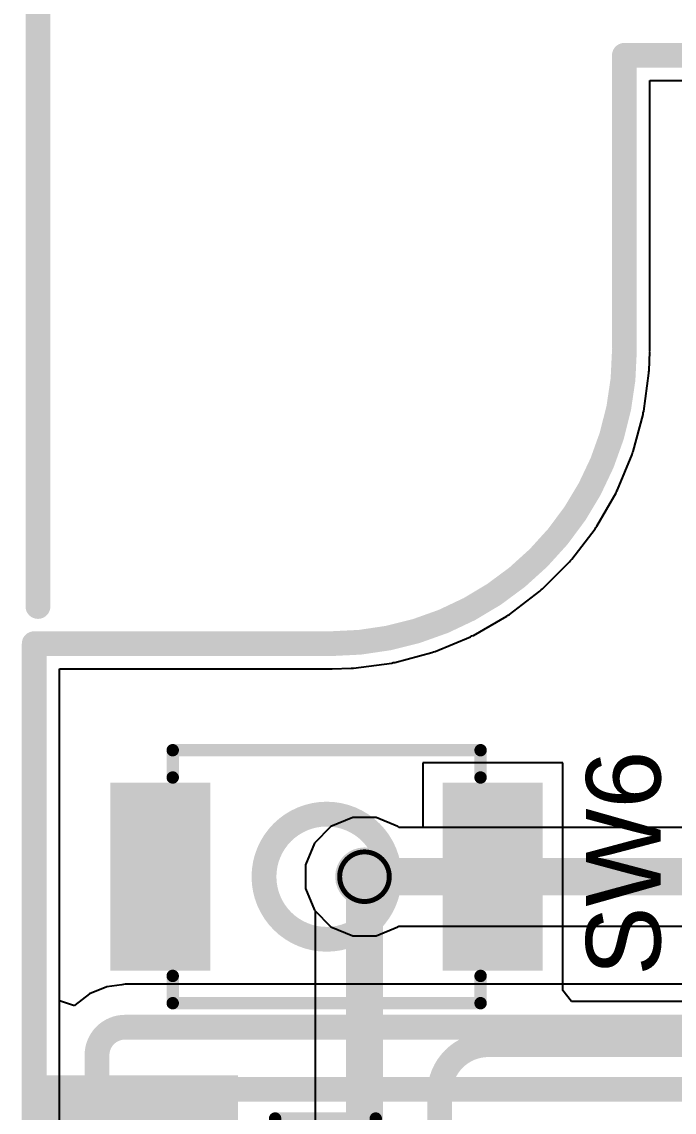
# Model space of a CAD drawing. Header units: inches. Extents: x -46 to 312, y 0 to 111.
# Drawn here: x -44.13 to -37.45, y 39.18 to 50.34 of the extents above; entities that cross this region are included whole.
import ezdxf

# ---------------------------------------------------------------- set-up
doc = ezdxf.new("R2010")
doc.units = ezdxf.units.IN
for name, color, linetype in [('Board Outline', 216, 'Continuous'), ('Bottom Layer', 5, 'Continuous'), ('Draft and Dimension', 6, 'Continuous'), ('Drill Drawing', 1, 'Continuous'), ('Top Layer', 1, 'Continuous'), ('Top Overlay', 2, 'Continuous'), ('Top Paste', 8, 'Continuous'), ('Top Solder', 216, 'Continuous'), ('Via Holes', 16, 'Continuous')]:
    doc.layers.add(name, color=color, linetype=linetype)
doc.styles.add('Arial', font='', dxfattribs={"height": 0.2})
doc.styles.get('Arial').set_extended_font_data('Arial')

# ---------------------------------------------------------------- blocks, each defined once
blk = doc.blocks.new('B3U_1000P_3')
at = {"layer": 'Top Layer'}
for points in [[(-2.10999959, 0.85999955), (-1.28999869, 0.85999955), (-1.28999869, -0.85999955), (-2.10999959, -0.85999955)], [(1.29000123, 0.85999955), (2.11000213, 0.85999955), (2.11000213, -0.85999955), (1.29000123, -0.85999955)]]:
    blk.add_hatch(color=1, dxfattribs=at).paths.add_polyline_path(points)
at = {"layer": 'Top Paste'}
for points in [[(-2.10999959, 0.85999955), (-1.28999869, 0.85999955), (-1.28999869, -0.85999955), (-2.10999959, -0.85999955)], [(1.29000123, 0.85999955), (2.11000213, 0.85999955), (2.11000213, -0.85999955), (1.29000123, -0.85999955)]]:
    blk.add_hatch(color=8, dxfattribs=at).paths.add_polyline_path(points)
at = {"layer": 'Top Solder'}
for points in [[(-2.21159959, 0.96159955), (-1.18839869, 0.96159955), (-1.18839869, -0.96159955), (-2.21159959, -0.96159955)], [(1.18840123, 0.96159955), (2.21160213, 0.96159955), (2.21160213, -0.96159955), (1.18840123, -0.96159955)]]:
    blk.add_hatch(color=216, dxfattribs=at).paths.add_polyline_path(points)
at = {"layer": 'Top Overlay'}
for points in [[(-1.5748, 1.2954, 0.127, 0.127, 0), (-1.5748, 1.016, 0.127, 0.127, 0)], [(1.5748, 1.2954, 0.127, 0.127, 0), (-1.5748, 1.2954, 0.127, 0.127, 0)], [(1.57480254, 1.016, 0.127, 0.127, 0), (1.5748, 1.2954, 0.127, 0.127, 0)], [(-1.5748, -1.016, 0.127, 0.127, 0), (-1.5748, -1.2954, 0.127, 0.127, 0)], [(1.57480254, -1.016, 0.127, 0.127, 0), (1.5748, -1.2954, 0.127, 0.127, 0)], [(1.5748, -1.2954, 0.127, 0.127, 0), (-1.5748, -1.2954, 0.127, 0.127, 0)]]:
    blk.add_lwpolyline(points, format="xyseb", dxfattribs=at)
for points in [[(-1.60655, 1.2954, 0.0635, 0.0635, 1), (-1.54305, 1.2954, 0.0635, 0.0635, 1)], [(-1.60655, 1.2954, 0.0635, 0.0635, 1), (-1.54305, 1.2954, 0.0635, 0.0635, 1)], [(1.54305, 1.2954, 0.0635, 0.0635, 1), (1.60655, 1.2954, 0.0635, 0.0635, 1)], [(1.54305, 1.2954, 0.0635, 0.0635, 1), (1.60655, 1.2954, 0.0635, 0.0635, 1)], [(-1.60655, 1.016, 0.0635, 0.0635, 1), (-1.54305, 1.016, 0.0635, 0.0635, 1)], [(1.54305254, 1.016, 0.0635, 0.0635, 1), (1.60655254, 1.016, 0.0635, 0.0635, 1)], [(0.64106806, 0, 0.254, 0.254, 1), (-0.64106806, 0, 0.254, 0.254, 1)], [(-0.7045680599999999, 0, 0.127, 0.127, 1), (-0.5775680599999999, 0, 0.127, 0.127, 1)], [(0.5775680599999999, 0, 0.127, 0.127, 1), (0.7045680599999999, 0, 0.127, 0.127, 1)], [(-1.60655, -1.016, 0.0635, 0.0635, 1), (-1.54305, -1.016, 0.0635, 0.0635, 1)], [(1.54305254, -1.016, 0.0635, 0.0635, 1), (1.60655254, -1.016, 0.0635, 0.0635, 1)], [(-1.60655, -1.2954, 0.0635, 0.0635, 1), (-1.54305, -1.2954, 0.0635, 0.0635, 1)], [(-1.60655, -1.2954, 0.0635, 0.0635, 1), (-1.54305, -1.2954, 0.0635, 0.0635, 1)], [(1.54305, -1.2954, 0.0635, 0.0635, 1), (1.60655, -1.2954, 0.0635, 0.0635, 1)], [(1.54305, -1.2954, 0.0635, 0.0635, 1), (1.60655, -1.2954, 0.0635, 0.0635, 1)]]:
    blk.add_lwpolyline(points, format="xyseb", close=True, dxfattribs=at)
blk = doc.blocks.new('V________T______83')
at = {"layer": 'Top Layer'}
for points in [[(-4.39999755, 2.16249885), (-3.199997409999999, 2.16249885), (-3.199997409999999, 0.36249991), (-4.39999755, 0.36249991)], [(3.20000249, 2.16249885), (4.400002629999999, 2.16249885), (4.400002629999999, 0.36249991), (3.20000249, 0.36249991)], [(-2.74999704, -0.46249971), (-2.24999804, -0.46249971), (-2.24999804, -2.06249905), (-2.74999704, -2.06249905)], [(-1.7499965, -0.46249971), (-1.2499975, -0.46249971), (-1.2499975, -2.06249905), (-1.7499965, -2.06249905)], [(-0.7499959599999999, -0.46249971), (-0.24999696, -0.46249971), (-0.24999696, -2.06249905), (-0.7499959599999999, -2.06249905)], [(0.25000204, -0.46249971), (0.75000104, -0.46249971), (0.75000104, -2.06249905), (0.25000204, -2.06249905)], [(1.25000258, -0.46249971), (1.75000158, -0.46249971), (1.75000158, -2.06249905), (1.25000258, -2.06249905)], [(2.25000312, -0.46249971), (2.75000212, -0.46249971), (2.75000212, -2.06249905), (2.25000312, -2.06249905)]]:
    blk.add_hatch(color=1, dxfattribs=at).paths.add_polyline_path(points)
at = {"layer": 'Top Paste'}
for points in [[(-4.39999755, 2.16249885), (-3.199997409999999, 2.16249885), (-3.199997409999999, 0.36249991), (-4.39999755, 0.36249991)], [(3.20000249, 2.16249885), (4.400002629999999, 2.16249885), (4.400002629999999, 0.36249991), (3.20000249, 0.36249991)], [(-2.74999704, -0.46249971), (-2.24999804, -0.46249971), (-2.24999804, -2.06249905), (-2.74999704, -2.06249905)], [(-1.7499965, -0.46249971), (-1.2499975, -0.46249971), (-1.2499975, -2.06249905), (-1.7499965, -2.06249905)], [(-0.7499959599999999, -0.46249971), (-0.24999696, -0.46249971), (-0.24999696, -2.06249905), (-0.7499959599999999, -2.06249905)], [(0.25000204, -0.46249971), (0.75000104, -0.46249971), (0.75000104, -2.06249905), (0.25000204, -2.06249905)], [(1.25000258, -0.46249971), (1.75000158, -0.46249971), (1.75000158, -2.06249905), (1.25000258, -2.06249905)], [(2.25000312, -0.46249971), (2.75000212, -0.46249971), (2.75000212, -2.06249905), (2.25000312, -2.06249905)]]:
    blk.add_hatch(color=8, dxfattribs=at).paths.add_polyline_path(points)
at = {"layer": 'Top Solder'}
for points in [[(-4.50159755, 2.26409885), (-3.09839741, 2.26409885), (-3.09839741, 0.26089991), (-4.50159755, 0.26089991)], [(3.09840249, 2.26409885), (4.50160263, 2.26409885), (4.50160263, 0.26089991), (3.09840249, 0.26089991)], [(-2.85159704, -0.36089971), (-2.14839804, -0.36089971), (-2.14839804, -2.16409905), (-2.85159704, -2.16409905)], [(-1.8515965, -0.36089971), (-1.1483975, -0.36089971), (-1.1483975, -2.16409905), (-1.8515965, -2.16409905)], [(-0.8515959599999999, -0.36089971), (-0.14839696, -0.36089971), (-0.14839696, -2.16409905), (-0.8515959599999999, -2.16409905)], [(0.14840204, -0.36089971), (0.8516010399999999, -0.36089971), (0.8516010399999999, -2.16409905), (0.14840204, -2.16409905)], [(1.14840258, -0.36089971), (1.85160158, -0.36089971), (1.85160158, -2.16409905), (1.14840258, -2.16409905)], [(2.14840312, -0.36089971), (2.85160212, -0.36089971), (2.85160212, -2.16409905), (2.14840312, -2.16409905)]]:
    blk.add_hatch(color=216, dxfattribs=at).paths.add_polyline_path(points)
at = {"layer": 'Top Overlay'}
for points in [[(-2.884398599999999, 2.1731986, 0.127, 0.127, 0), (2.93220394, 2.1731986, 0.127, 0.127, 0)], [(-4.0591994, -0.12040108, 0.127, 0.127, 0), (-4.0591994, -1.15000024, 0.127, 0.127, 0)], [(4.059204479999999, -0.12040108, 0.127, 0.127, 0), (4.059204479999999, -1.15000024, 0.127, 0.127, 0)], [(-4.0591994, -1.15000024, 0.127, 0.127, 0), (-3.08040024, -1.15000024, 0.127, 0.127, 0)], [(3.08040532, -1.15000024, 0.127, 0.127, 0), (4.059204479999999, -1.15000024, 0.127, 0.127, 0)], [(-3.1496, -1.4224, 0.127, 0.127, 0), (-3.0226, -1.5494, 0.127, 0.127, 0)], [(-3.1496, -1.4224, 0.127, 0.127, 0), (-3.1496, -1.6764, 0.127, 0.127, 0)], [(-3.0226, -1.5494, 0.127, 0.127, 0), (-3.1496, -1.6764, 0.127, 0.127, 0)]]:
    blk.add_lwpolyline(points, format="xyseb", dxfattribs=at)
for points in [[(-2.9161486, 2.1731986, 0.0635, 0.0635, 1), (-2.8526486, 2.1731986, 0.0635, 0.0635, 1)], [(2.90045394, 2.1731986, 0.0635, 0.0635, 1), (2.96395394, 2.1731986, 0.0635, 0.0635, 1)], [(-4.0909494, -0.12040108, 0.0635, 0.0635, 1), (-4.0274494, -0.12040108, 0.0635, 0.0635, 1)], [(4.02745448, -0.12040108, 0.0635, 0.0635, 1), (4.09095448, -0.12040108, 0.0635, 0.0635, 1)], [(-4.0909494, -1.15000024, 0.0635, 0.0635, 1), (-4.0274494, -1.15000024, 0.0635, 0.0635, 1)], [(-4.0909494, -1.15000024, 0.0635, 0.0635, 1), (-4.0274494, -1.15000024, 0.0635, 0.0635, 1)], [(-3.11215024, -1.15000024, 0.0635, 0.0635, 1), (-3.04865024, -1.15000024, 0.0635, 0.0635, 1)], [(3.04865532, -1.15000024, 0.0635, 0.0635, 1), (3.11215532, -1.15000024, 0.0635, 0.0635, 1)], [(4.02745448, -1.15000024, 0.0635, 0.0635, 1), (4.09095448, -1.15000024, 0.0635, 0.0635, 1)], [(4.02745448, -1.15000024, 0.0635, 0.0635, 1), (4.09095448, -1.15000024, 0.0635, 0.0635, 1)], [(-3.18135, -1.4224, 0.0635, 0.0635, 1), (-3.11785, -1.4224, 0.0635, 0.0635, 1)], [(-3.18135, -1.4224, 0.0635, 0.0635, 1), (-3.11785, -1.4224, 0.0635, 0.0635, 1)], [(-3.05435, -1.5494, 0.0635, 0.0635, 1), (-2.99085, -1.5494, 0.0635, 0.0635, 1)], [(-3.05435, -1.5494, 0.0635, 0.0635, 1), (-2.99085, -1.5494, 0.0635, 0.0635, 1)], [(-3.18135, -1.6764, 0.0635, 0.0635, 1), (-3.11785, -1.6764, 0.0635, 0.0635, 1)], [(-3.18135, -1.6764, 0.0635, 0.0635, 1), (-3.11785, -1.6764, 0.0635, 0.0635, 1)]]:
    blk.add_lwpolyline(points, format="xyseb", close=True, dxfattribs=at)

msp = doc.modelspace()

# ---------------------------------------------------------------- hatches: boundary and pattern name
at = {"layer": 'Bottom Layer'}
h = msp.add_hatch(color=5, dxfattribs=at)
edge = h.paths.add_edge_path()
edge.add_arc((-40.621331, 41.58800166), 0.2999994, 0, 360)
at = {"layer": 'Top Layer'}
h = msp.add_hatch(color=1, dxfattribs=at)
edge = h.paths.add_edge_path()
edge.add_arc((-40.621331, 41.58800166), 0.2999994, 0, 360)
at = {"layer": 'Via Holes'}
h = msp.add_hatch(color=7, dxfattribs=at)
edge = h.paths.add_edge_path()
edge.add_arc((-40.621331, 41.58800166), 0.1499997, 0, 360)

# ---------------------------------------------------------------- linework, layer by layer
at = {"layer": 'Board Outline'}
for points in [[(-37.96199672, 50.00000922, 0.254, 0.254, 0), (2.99997622, 50.00001176, 0.254, 0.254, 0)], [(-37.96199672, 47.02101339999999, 0.254, 0.254, 0), (-37.96199672, 49.97461175999999, 0.254, 0.254, 0)], [(-37.96199672, 46.97462284, 0.254, 0.254, -0.4142135623730951), (-40.9619958, 43.97462376, 0.254, 0.254, 0)], [(-44.0000009, 43.97461105999999, 0.254, 0.254, 0), (-43.99999836, 3.00003718, 0.254, 0.254, 0)], [(-43.96199742, 43.97461105999999, 0.254, 0.254, 0), (-41.00839906, 43.97461105999999, 0.254, 0.254, 0)]]:
    msp.add_lwpolyline(points, format="xyseb", dxfattribs=at)
for points in [[(-38.02549672, 50.00000922, 0.127, 0.127, 1), (-37.89849672, 50.00000922, 0.127, 0.127, 1)], [(-38.02549672, 49.97461175999999, 0.127, 0.127, 1), (-37.89849672, 49.97461175999999, 0.127, 0.127, 1)], [(-38.02549672, 47.02101339999999, 0.127, 0.127, 1), (-37.89849672, 47.02101339999999, 0.127, 0.127, 1)], [(-38.02549672, 46.97462284, 0.127, 0.127, 1), (-37.89849672, 46.97462284, 0.127, 0.127, 1)], [(-44.0635009, 43.97461105999999, 0.127, 0.127, 1), (-43.9365009, 43.97461105999999, 0.127, 0.127, 1)], [(-44.02549741999999, 43.97461105999999, 0.127, 0.127, 1), (-43.89849742, 43.97461105999999, 0.127, 0.127, 1)], [(-41.07189906, 43.97461105999999, 0.127, 0.127, 1), (-40.94489906, 43.97461105999999, 0.127, 0.127, 1)], [(-41.0254958, 43.97462376, 0.127, 0.127, 1), (-40.8984958, 43.97462376, 0.127, 0.127, 1)]]:
    msp.add_lwpolyline(points, format="xyseb", close=True, dxfattribs=at)
at = {"layer": 'Bottom Layer'}
for p, q in [((-37.70303355999999, 46.97462284), (-37.70303355999999, 49.74104606)), ((-37.70303355999999, 49.74104606), (3.17962788, 49.74104606)), ((-37.70959692, 46.76993948), (-37.70317326, 46.96614685999999)), ((-37.7038743, 46.97039374), (-37.70303355999999, 46.97462284)), ((-37.70317326, 46.96614685999999), (-37.7038743, 46.97039374)), ((-37.76289374, 46.35554863999999), (-37.71167209999999, 46.74461059999999)), ((-37.71251284, 46.75743506), (-37.70959692, 46.76993948)), ((-37.71167209999999, 46.74461059999999), (-37.71251284, 46.75743506)), ((-37.76838522, 46.33937138), (-37.76289374, 46.35554863999999)), ((-37.87106726, 45.94328124), (-37.76950282, 46.32232544)), ((-37.76950282, 46.32232544), (-37.76838522, 46.33937138)), ((-38.03212612, 45.54865668), (-37.88195624, 45.91120612)), ((-37.88195624, 45.91120612), (-37.87862376, 45.92795742)), ((-37.87862376, 45.92795742), (-37.87106726, 45.94328124)), ((-38.2433195, 45.17842881999999), (-38.04710958, 45.51827066)), ((-38.04710958, 45.51827066), (-38.04161556, 45.53445299999999)), ((-38.04161556, 45.53445299999999), (-38.03212612, 45.54865668)), ((-38.50103044, 44.8389375), (-38.2621409, 45.15026276)), ((-38.2621409, 45.15026276), (-38.25458694, 45.16558149999999)), ((-38.25458694, 45.16558149999999), (-38.2433195, 45.17842881999999)), ((-38.80084442, 44.53598916), (-38.52336466, 44.81346892)), ((-38.52336466, 44.81346892), (-38.51387268, 44.82767514)), ((-38.51387268, 44.82767514), (-38.50103044, 44.8389375)), ((-39.13763826, 44.2747654), (-38.826313, 44.51365494)), ((-38.826313, 44.51365494), (-38.81505064, 44.52649718)), ((-38.81505064, 44.52649718), (-38.80084442, 44.53598916)), ((-39.50564616, 44.05973408), (-39.16580432, 44.25594399999999)), ((-39.16580432, 44.25594399999999), (-39.152957, 44.26721144)), ((-39.152957, 44.26721144), (-39.13763826, 44.2747654)), ((-39.89858161999999, 43.89458073999999), (-39.53603218, 44.04475061999999)), ((-39.53603218, 44.04475061999999), (-39.5218285, 44.05424006)), ((-39.5218285, 44.05424006), (-39.50564616, 44.05973408)), ((-39.93065674, 43.88369176), (-39.91533292, 43.89124826)), ((-39.91533292, 43.89124826), (-39.89858161999999, 43.89458073999999)), ((-40.34292414, 43.77551824), (-40.32674688, 43.78100971999999)), ((-40.32674688, 43.78100971999999), (-40.30970093999999, 43.78212732)), ((-40.30970093999999, 43.78212732), (-39.93065674, 43.88369176)), ((-43.7410352, 40.3175851), (-43.74103774, 43.7156479)), ((-43.74103774, 43.7156479), (-41.00839906, 43.7156479)), ((-41.00839906, 43.7156479), (-41.00836349999999, 43.71565552)), ((-41.00836349999999, 43.71565552), (-41.00832794, 43.7156479)), ((-41.00832794, 43.7156479), (-40.96192468, 43.7156606)), ((-40.96192468, 43.7156606), (-40.95773368, 43.71649626)), ((-40.95773368, 43.71649626), (-40.9535249, 43.7158003)), ((-40.9535249, 43.7158003), (-40.75731751999999, 43.72222142)), ((-40.75731751999999, 43.72222142), (-40.74481056, 43.72513734)), ((-40.74481056, 43.72513734), (-40.73198356, 43.7242966)), ((-40.73198356, 43.7242966), (-40.34292414, 43.77551824)), ((-40.74163301999999, 42.19280106), (-40.96392366, 42.10072606)), ((-40.50102897999999, 42.19280106), (-40.74163301999999, 42.19280106)), ((-40.27873834, 42.10072606), (-40.50102897999999, 42.19280106)), ((-40.96392366, 42.10072606), (-41.13405539999999, 41.93059432)), ((-40.27101674, 42.09300446), (-40.27873834, 42.10072606)), ((-34.54249885999999, 42.09300446), (-40.27101674, 42.09300446)), ((-41.13405539999999, 41.93059432), (-41.2261304, 41.70830368)), ((-41.2261304, 41.70830368), (-41.2261304, 41.46769964)), ((-41.2261304, 41.46769964), (-41.13405539999999, 41.245409)), ((-41.13405539999999, 41.245409), (-40.96392366, 41.07527726)), ((-40.96392366, 41.07527726), (-40.74163301999999, 40.98320226)), ((-40.50102897999999, 40.98320226), (-40.27873834, 41.07527726)), ((-40.27873834, 41.07527726), (-40.27101674, 41.08299886)), ((-40.27101674, 41.08299886), (-34.54249885999999, 41.08299886)), ((-40.74163301999999, 40.98320226), (-40.50102897999999, 40.98320226)), ((-43.25879334, 40.45994956), (-43.43353517999999, 40.38756971999999)), ((-43.10488711999999, 40.48021368), (-43.25879334, 40.45994956)), ((-43.07127276, 40.48689896), (-43.10488711999999, 40.48021368)), ((-17.76650244, 40.48689896), (-43.07127276, 40.48689896)), ((-43.5886352, 40.26585038), (-43.7410352, 40.3175851)), ((-43.43353517999999, 40.38756971999999), (-43.58358822, 40.27242898)), ((-43.58358822, 40.27242898), (-43.5886352, 40.26585038))]:
    msp.add_line(p, q, dxfattribs=at)
for points in [[(-40.36733099999999, 41.58800166, 0.3809999999999999, 0.3809999999999999, 0), (-34.54249885999999, 41.58800166, 0.3809999999999999, 0.3809999999999999, 0)], [(-43.3578, 39.76011352, 0.254, 0.254, -0.4142135623730951), (-43.07127276, 40.04664076, 0.254, 0.254, 0)], [(-43.07127276, 40.04664076, 0.254, 0.254, 0), (-16.29908856, 40.04664076, 0.254, 0.254, 0)], [(-43.3578, 34.544, 0.254, 0.254, 0), (-43.3578, 39.76011352, 0.254, 0.254, 0)], [(-42.5196, 39.0426448, 0.254, 0.254, -0.4142135623730951), (-42.15262588, 39.40961891999999, 0.254, 0.254, 0)], [(-42.15262588, 39.40961891999999, 0.254, 0.254, 0), (-15.35697208, 39.40961891999999, 0.254, 0.254, 0)]]:
    msp.add_lwpolyline(points, format="xyseb", dxfattribs=at)
for points in [[(-40.462581, 41.58800166, 0.1905, 0.1905, 1), (-40.272081, 41.58800166, 0.1905, 0.1905, 1)], [(-43.13477276, 40.04664076, 0.127, 0.127, 1), (-43.00777276, 40.04664076, 0.127, 0.127, 1)], [(-43.13477276, 40.04664076, 0.127, 0.127, 1), (-43.00777276, 40.04664076, 0.127, 0.127, 1)], [(-43.4213, 39.76011352, 0.127, 0.127, 1), (-43.29429999999999, 39.76011352, 0.127, 0.127, 1)], [(-43.4213, 39.76011352, 0.127, 0.127, 1), (-43.29429999999999, 39.76011352, 0.127, 0.127, 1)], [(-42.21612588, 39.40961891999999, 0.127, 0.127, 1), (-42.08912588, 39.40961891999999, 0.127, 0.127, 1)], [(-42.21612588, 39.40961891999999, 0.127, 0.127, 1), (-42.08912588, 39.40961891999999, 0.127, 0.127, 1)]]:
    msp.add_lwpolyline(points, format="xyseb", close=True, dxfattribs=at)
at = {"layer": 'Draft and Dimension'}
msp.add_lwpolyline([(-43.96199742, 44.35561105999999, 0.254, 0.254, 0), (-43.96199742, 60.45199999999999, 0.254, 0.254, 0)], format="xyseb", dxfattribs=at)
msp.add_lwpolyline([(-44.02549741999999, 44.35561105999999, 0.127, 0.127, 1), (-43.89849742, 44.35561105999999, 0.127, 0.127, 1)], format="xyseb", close=True, dxfattribs=at)
at = {"layer": 'Drill Drawing'}
for points in [[(-40.36733099999999, 41.58800166, 0.0508, 0.0508, 1), (-40.875331, 41.58800166, 0.0508, 0.0508, 1)], [(-40.888031, 41.58800166, 0.0254, 0.0254, 1), (-40.862631, 41.58800166, 0.0254, 0.0254, 1)], [(-40.380031, 41.58800166, 0.0254, 0.0254, 1), (-40.354631, 41.58800166, 0.0254, 0.0254, 1)]]:
    msp.add_lwpolyline(points, format="xyseb", close=True, dxfattribs=at)
at = {"layer": 'Top Layer'}
for p, q in [((-37.70303355999999, 46.97462284), (-37.70303355999999, 49.74104606)), ((-37.70303355999999, 49.74104606), (-6.402798979999999, 49.74104606)), ((-37.70959692, 46.76993948), (-37.70317326, 46.96614685999999)), ((-37.7038743, 46.97039374), (-37.70303355999999, 46.97462284)), ((-37.70317326, 46.96614685999999), (-37.7038743, 46.97039374)), ((-37.76289374, 46.35554863999999), (-37.71167209999999, 46.74461059999999)), ((-37.71251284, 46.75743506), (-37.70959692, 46.76993948)), ((-37.71167209999999, 46.74461059999999), (-37.71251284, 46.75743506)), ((-37.76838522, 46.33937138), (-37.76289374, 46.35554863999999)), ((-37.87106726, 45.94328124), (-37.76950282, 46.32232544)), ((-37.76950282, 46.32232544), (-37.76838522, 46.33937138)), ((-38.03212612, 45.54865668), (-37.88195624, 45.91120612)), ((-37.88195624, 45.91120612), (-37.87862376, 45.92795742)), ((-37.87862376, 45.92795742), (-37.87106726, 45.94328124)), ((-38.2433195, 45.17842881999999), (-38.04710958, 45.51827066)), ((-38.04710958, 45.51827066), (-38.04161556, 45.53445299999999)), ((-38.04161556, 45.53445299999999), (-38.03212612, 45.54865668)), ((-38.50103044, 44.8389375), (-38.2621409, 45.15026276)), ((-38.2621409, 45.15026276), (-38.25458694, 45.16558149999999)), ((-38.25458694, 45.16558149999999), (-38.2433195, 45.17842881999999)), ((-38.80084442, 44.53598916), (-38.52336466, 44.81346892)), ((-38.52336466, 44.81346892), (-38.51387268, 44.82767514)), ((-38.51387268, 44.82767514), (-38.50103044, 44.8389375)), ((-39.13763826, 44.2747654), (-38.826313, 44.51365494)), ((-38.826313, 44.51365494), (-38.81505064, 44.52649718)), ((-38.81505064, 44.52649718), (-38.80084442, 44.53598916)), ((-39.50564616, 44.05973408), (-39.16580432, 44.25594399999999)), ((-39.16580432, 44.25594399999999), (-39.152957, 44.26721144)), ((-39.152957, 44.26721144), (-39.13763826, 44.2747654)), ((-39.89858161999999, 43.89458073999999), (-39.53603218, 44.04475061999999)), ((-39.53603218, 44.04475061999999), (-39.5218285, 44.05424006)), ((-39.5218285, 44.05424006), (-39.50564616, 44.05973408)), ((-39.93065674, 43.88369176), (-39.91533292, 43.89124826)), ((-39.91533292, 43.89124826), (-39.89858161999999, 43.89458073999999)), ((-40.34292414, 43.77551824), (-40.32674688, 43.78100971999999)), ((-40.32674688, 43.78100971999999), (-40.30970093999999, 43.78212732)), ((-40.30970093999999, 43.78212732), (-39.93065674, 43.88369176)), ((-43.7410352, 35.20484704), (-43.74103774, 43.7156479)), ((-43.74103774, 43.7156479), (-41.00839906, 43.7156479)), ((-41.00839906, 43.7156479), (-41.00836349999999, 43.71565552)), ((-41.00836349999999, 43.71565552), (-41.00832794, 43.7156479)), ((-41.00832794, 43.7156479), (-40.96192468, 43.7156606)), ((-40.96192468, 43.7156606), (-40.95773368, 43.71649626)), ((-40.95773368, 43.71649626), (-40.9535249, 43.7158003)), ((-40.9535249, 43.7158003), (-40.75731751999999, 43.72222142)), ((-40.75731751999999, 43.72222142), (-40.74481056, 43.72513734)), ((-40.74481056, 43.72513734), (-40.73198356, 43.7242966)), ((-40.73198356, 43.7242966), (-40.34292414, 43.77551824)), ((-38.59360074, 42.75279994), (-40.0231991, 42.75279994)), ((-40.0231991, 42.75279994), (-40.0231991, 42.09300446)), ((-38.59360074, 40.42320592), (-38.59360074, 42.75279994)), ((-40.74163301999999, 42.19280106), (-40.96392366, 42.10072606)), ((-40.50102897999999, 42.19280106), (-40.74163301999999, 42.19280106)), ((-40.27873834, 42.10072606), (-40.50102897999999, 42.19280106)), ((-40.96392366, 42.10072606), (-41.13405539999999, 41.93059432)), ((-40.27101674, 42.09300446), (-40.27873834, 42.10072606)), ((-40.0231991, 42.09300446), (-40.27101674, 42.09300446)), ((-41.13405539999999, 41.93059432), (-41.2261304, 41.70830368)), ((-41.2261304, 41.70830368), (-41.2261304, 41.46769964)), ((-41.2261304, 41.46769964), (-41.13405539999999, 41.245409)), ((-41.13405539999999, 41.245409), (-41.1263338, 41.2376874)), ((-41.1263338, 41.2376874), (-41.1263338, 38.10680212)), ((-38.50316912, 40.30826076), (-38.59360074, 40.42320592)), ((-37.23679878, 40.30826076), (-38.50316912, 40.30826076))]:
    msp.add_line(p, q, dxfattribs=at)
for points in [[(-40.621331, 41.58800166, 0.3809999999999999, 0.3809999999999999, 0), (-39.30839992, 41.58800166, 0.3809999999999999, 0.3809999999999999, 0)], [(-40.621331, 37.57817224, 0.3809999999999999, 0.3809999999999999, 0), (-40.621331, 41.58800166, 0.3809999999999999, 0.3809999999999999, 0)], [(-39.8526, 39.36814072, 0.254, 0.254, -0.4142135623730951), (-39.35273816, 39.86800256, 0.254, 0.254, 0)], [(-39.35273816, 39.86800256, 0.254, 0.254, 0), (-36.18200028, 39.86800256, 0.254, 0.254, 0)], [(-39.8526, 38.78579999999999, 0.254, 0.254, 0), (-39.8526, 39.36814072, 0.254, 0.254, 0)]]:
    msp.add_lwpolyline(points, format="xyseb", dxfattribs=at)
for points in [[(-40.716581, 41.58800166, 0.1905, 0.1905, 1), (-40.526081, 41.58800166, 0.1905, 0.1905, 1)], [(-40.716581, 41.58800166, 0.1905, 0.1905, 1), (-40.526081, 41.58800166, 0.1905, 0.1905, 1)], [(-39.40364992, 41.58800166, 0.1905, 0.1905, 1), (-39.21314992, 41.58800166, 0.1905, 0.1905, 1)], [(-39.41623816, 39.86800256, 0.127, 0.127, 1), (-39.28923816, 39.86800256, 0.127, 0.127, 1)], [(-39.41623816, 39.86800256, 0.127, 0.127, 1), (-39.28923816, 39.86800256, 0.127, 0.127, 1)], [(-39.91609999999999, 39.36814072, 0.127, 0.127, 1), (-39.7891, 39.36814072, 0.127, 0.127, 1)], [(-39.91609999999999, 39.36814072, 0.127, 0.127, 1), (-39.7891, 39.36814072, 0.127, 0.127, 1)]]:
    msp.add_lwpolyline(points, format="xyseb", close=True, dxfattribs=at)

# ---------------------------------------------------------------- block references
for name, p, rotation in [('B3U_1000P_3', (-41.00839906, 41.58800166), 180), ('V________T______83', (-41.65599999999999, 35.05199999999999), 90)]:
    msp.add_blockref(name, p, dxfattribs=dict(rotation=rotation))

# ---------------------------------------------------------------- texts
at = {"layer": 'Top Overlay', "style": 'Arial'}
msp.add_text('SW6', height=0.7619999999999999, rotation=90, dxfattribs=at).set_placement((-37.59212445999999, 40.57233186))

doc.saveas('drawing.dxf')
